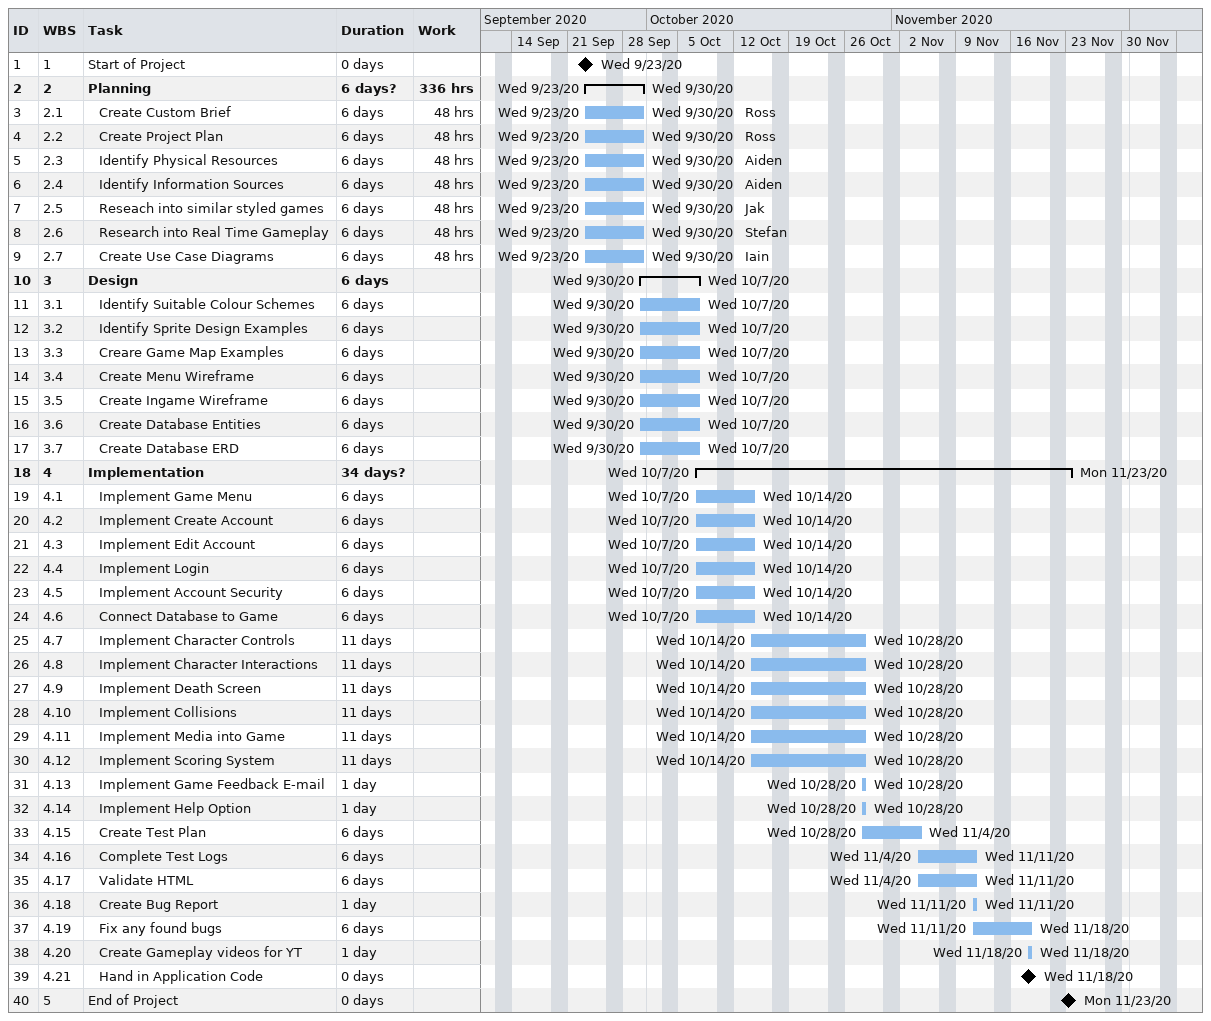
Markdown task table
| ID | WBS | Task | Duration | Start | Finish | Resources | Work (h) |
|---|---|---|---|---|---|---|---|
| 1 | 1 | Start of Project | 0d | 2020-09-23 | 2020-09-23 |  |  |
| 2 | 2 | **Planning** | 6d? | 2020-09-23 | 2020-09-30 |  | 336 |
| 3 | 2.1 | Create Custom Brief | 6d | 2020-09-23 | 2020-09-30 | Ross | 48 |
| 4 | 2.2 | Create Project Plan | 6d | 2020-09-23 | 2020-09-30 | Ross | 48 |
| 5 | 2.3 | Identify Physical Resources | 6d | 2020-09-23 | 2020-09-30 | Aiden | 48 |
| 6 | 2.4 | Identify Information Sources | 6d | 2020-09-23 | 2020-09-30 | Aiden | 48 |
| 7 | 2.5 | Reseach into similar styled games | 6d | 2020-09-23 | 2020-09-30 | Jak | 48 |
| 8 | 2.6 | Research into Real Time Gameplay | 6d | 2020-09-23 | 2020-09-30 | Stefan | 48 |
| 9 | 2.7 | Create Use Case Diagrams | 6d | 2020-09-23 | 2020-09-30 | Iain | 48 |
| 10 | 3 | **Design** | 6d | 2020-09-30 | 2020-10-07 |  |  |
| 11 | 3.1 | Identify Suitable Colour Schemes | 6d | 2020-09-30 | 2020-10-07 |  |  |
| 12 | 3.2 | Identify Sprite Design Examples | 6d | 2020-09-30 | 2020-10-07 |  |  |
| 13 | 3.3 | Creare Game Map Examples | 6d | 2020-09-30 | 2020-10-07 |  |  |
| 14 | 3.4 | Create Menu Wireframe | 6d | 2020-09-30 | 2020-10-07 |  |  |
| 15 | 3.5 | Create Ingame Wireframe | 6d | 2020-09-30 | 2020-10-07 |  |  |
| 16 | 3.6 | Create Database Entities | 6d | 2020-09-30 | 2020-10-07 |  |  |
| 17 | 3.7 | Create Database ERD | 6d | 2020-09-30 | 2020-10-07 |  |  |
| 18 | 4 | **Implementation** | 34d? | 2020-10-07 | 2020-11-23 |  |  |
| 19 | 4.1 | Implement Game Menu | 6d | 2020-10-07 | 2020-10-14 |  |  |
| 20 | 4.2 | Implement Create Account | 6d | 2020-10-07 | 2020-10-14 |  |  |
| 21 | 4.3 | Implement Edit Account | 6d | 2020-10-07 | 2020-10-14 |  |  |
| 22 | 4.4 | Implement Login | 6d | 2020-10-07 | 2020-10-14 |  |  |
| 23 | 4.5 | Implement Account Security | 6d | 2020-10-07 | 2020-10-14 |  |  |
| 24 | 4.6 | Connect Database to Game | 6d | 2020-10-07 | 2020-10-14 |  |  |
| 25 | 4.7 | Implement Character Controls | 11d | 2020-10-14 | 2020-10-28 |  |  |
| 26 | 4.8 | Implement Character Interactions | 11d | 2020-10-14 | 2020-10-28 |  |  |
| 27 | 4.9 | Implement Death Screen | 11d | 2020-10-14 | 2020-10-28 |  |  |
| 28 | 4.10 | Implement Collisions | 11d | 2020-10-14 | 2020-10-28 |  |  |
| 29 | 4.11 | Implement Media into Game | 11d | 2020-10-14 | 2020-10-28 |  |  |
| 30 | 4.12 | Implement Scoring System | 11d | 2020-10-14 | 2020-10-28 |  |  |
| 31 | 4.13 | Implement Game Feedback E-mail | 1d | 2020-10-28 | 2020-10-28 |  |  |
| 32 | 4.14 | Implement Help Option | 1d | 2020-10-28 | 2020-10-28 |  |  |
| 33 | 4.15 | Create Test Plan | 6d | 2020-10-28 | 2020-11-04 |  |  |
| 34 | 4.16 | Complete Test Logs | 6d | 2020-11-04 | 2020-11-11 |  |  |
| 35 | 4.17 | Validate HTML | 6d | 2020-11-04 | 2020-11-11 |  |  |
| 36 | 4.18 | Create Bug Report | 1d | 2020-11-11 | 2020-11-11 |  |  |
| 37 | 4.19 | Fix any found bugs | 6d | 2020-11-11 | 2020-11-18 |  |  |
| 38 | 4.20 | Create Gameplay videos for YT | 1d | 2020-11-18 | 2020-11-18 |  |  |
| 39 | 4.21 | Hand in Application Code | 0d | 2020-11-18 | 2020-11-18 |  |  |
| 40 | 5 | End of Project | 0d | 2020-11-23 | 2020-11-23 |  |  |
